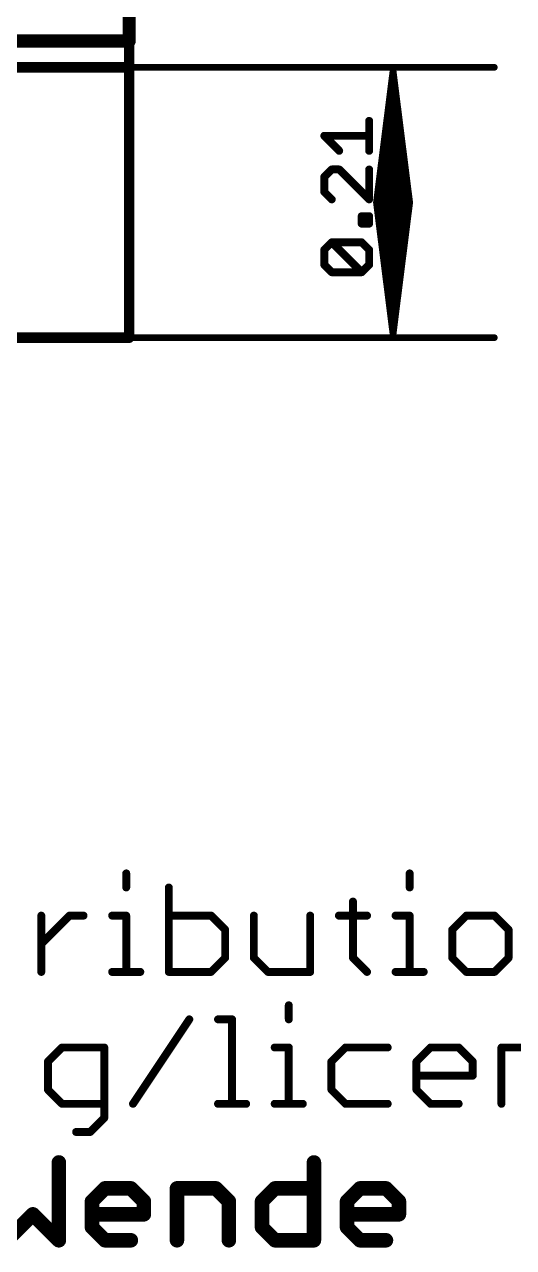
# Model space of a CAD drawing. Extents: x -44 to 63, y -18 to 50.
# Drawn here: x 15.76 to 25.18, y -17.53 to 6.03 of the extents above; entities that cross this region are included whole.
import ezdxf

# ---------------------------------------------------------------- set-up
doc = ezdxf.new("R2010")
doc.units = 0
for name, color, linetype in [('1', 12, 'CONTINUOUS'), ('16', 132, 'CONTINUOUS'), ('20', 53, 'CONTINUOUS'), ('47', 253, 'CONTINUOUS'), ('51', 53, 'CONTINUOUS')]:
    doc.layers.add(name, color=color, linetype=linetype)

msp = doc.modelspace()

# ---------------------------------------------------------------- linework, layer by layer
at = {"layer": '1', "const_width": 0.254}
for points in [[(17.78, 5.715), (17.78, 40.005)], [(0, 5.715), (17.78, 5.715)]]:
    msp.add_lwpolyline(points, dxfattribs=at)
at = {"layer": '1', "const_width": 0.127}
for points in [[(17.7165, 5.715, 1), (17.8435, 5.715)], [(17.78, 5.6515, 1), (17.78, 5.7785)]]:
    msp.add_lwpolyline(points, format="xyb", dxfattribs=at)
at = {"layer": '16', "const_width": 0.254}
for points in [[(17.78, 40.005), (17.78, 5.715)], [(17.78, 5.715), (0, 5.715)]]:
    msp.add_lwpolyline(points, dxfattribs=at)
at = {"layer": '16', "const_width": 0.127}
for points in [[(17.7165, 5.715, 1), (17.8435, 5.715)], [(17.78, 5.6515, 1), (17.78, 5.7785)]]:
    msp.add_lwpolyline(points, format="xyb", dxfattribs=at)
at = {"layer": '20', "const_width": 0.2032}
for points in [[(17.78, 5.715), (17.78, 40.005)], [(0, 5.715), (17.78, 5.715)], [(17.78, 5.207), (17.78, 5.715)], [(0, 5.207), (17.78, 5.207)], [(17.78, 0), (17.78, 5.207)], [(0, 0), (17.78, 0)]]:
    msp.add_lwpolyline(points, dxfattribs=at)
at = {"layer": '20', "const_width": 0.1016}
for points in [[(17.8308, 5.715, 1), (17.7292, 5.715)], [(17.7292, 5.715, 1), (17.8308, 5.715)], [(17.78, 5.6642, 1), (17.78, 5.7658)], [(17.8308, 5.207, 1), (17.7292, 5.207)], [(17.7292, 5.207, 1), (17.8308, 5.207)], [(17.78, 5.1562, 1), (17.78, 5.2578)], [(17.7292, 0, 1), (17.8308, 0)], [(17.78, -0.0508, 1), (17.78, 0.0508)]]:
    msp.add_lwpolyline(points, format="xyb", dxfattribs=at)
at = {"layer": '47'}
for points, const_width in [([(17.78, 5.207), (24.81, 5.207)], 0.13), ([(22.86, 5.142), (22.5408, 2.607)], 0.13), ([(22.86, 5.142), (22.6, 2.607)], 0.13), ([(22.86, 5.142), (22.73, 2.607)], 0.13), ([(22.86, 0.065), (22.86, 5.142)], 0.13), ([(23.1792, 2.607), (22.86, 5.142)], 0.13), ([(22.99, 2.607), (22.86, 5.142)], 0.13), ([(23.12, 2.607), (22.86, 5.142)], 0.13), ([(22.3998, 3.5993), (22.3998, 4.1755)], 0.1524), ([(21.8236, 3.5993), (21.5355, 3.8874)], 0.1524), ([(21.5355, 3.8874), (22.3998, 3.8874)], 0.1524), ([(21.6795, 3.24), (21.5355, 3.0959)], 0.1524), ([(21.8236, 3.24), (21.6795, 3.24)], 0.1524), ([(22.3998, 2.6638), (21.8236, 3.24)], 0.1524), ([(22.3998, 3.24), (22.3998, 2.6638)], 0.1524), ([(21.5355, 3.0959), (21.5355, 2.8078)], 0.1524), ([(21.5355, 2.8078), (21.6795, 2.6638)], 0.1524), ([(22.5408, 2.607), (23.1792, 2.607)], 0.13), ([(22.86, 0.065), (22.5408, 2.6)], 0.13), ([(22.5408, 2.6), (23.1792, 2.6)], 0.13), ([(22.86, 0.065), (22.6, 2.6)], 0.13), ([(22.86, 0.065), (22.73, 2.6)], 0.13), ([(23.1792, 2.6), (22.86, 0.065)], 0.13), ([(22.99, 2.6), (22.86, 0.065)], 0.13), ([(23.12, 2.6), (22.86, 0.065)], 0.13), ([(22.2557, 2.196), (22.2557, 2.3401)], 0.1524), ([(22.2557, 2.3401), (22.3998, 2.3401)], 0.1524), ([(22.3998, 2.3401), (22.3998, 2.196)], 0.1524), ([(22.3998, 2.196), (22.2557, 2.196)], 0.1524), ([(21.5355, 1.6927), (21.6795, 1.8367)], 0.1524), ([(21.6795, 1.8367), (22.2557, 1.8367)], 0.1524), ([(22.2557, 1.2605), (21.6795, 1.8367)], 0.1524), ([(22.2557, 1.8367), (22.3998, 1.6927)], 0.1524), ([(21.5355, 1.4045), (21.5355, 1.6927)], 0.1524), ([(22.3998, 1.6927), (22.3998, 1.4045)], 0.1524), ([(21.6795, 1.2605), (21.5355, 1.4045)], 0.1524), ([(22.3998, 1.4045), (22.2557, 1.2605)], 0.1524), ([(22.2557, 1.2605), (21.6795, 1.2605)], 0.1524), ([(17.78, 0), (24.81, 0)], 0.13)]:
    msp.add_lwpolyline(points, dxfattribs=dict(at, const_width=const_width))
for points, const_width in [([(17.78, 5.2395, 1), (17.78, 5.1745)], 0.065), ([(22.8925, 5.142, 1), (22.8275, 5.142)], 0.065), ([(22.8922, 5.1461, 1), (22.8278, 5.1379)], 0.065), ([(22.8925, 5.1403, 1), (22.8275, 5.1437)], 0.065), ([(22.8925, 5.1437, 1), (22.8275, 5.1403)], 0.065), ([(22.8923, 5.1453, 1), (22.8277, 5.1387)], 0.065), ([(22.8923, 5.1387, 1), (22.8277, 5.1453)], 0.065), ([(22.8922, 5.1379, 1), (22.8278, 5.1461)], 0.065), ([(24.81, 5.1745, 1), (24.81, 5.2395)], 0.065), ([(22.4379, 4.1755, 1), (22.3617, 4.1755)], 0.0762), ([(21.5624, 3.9143, 1), (21.5085, 3.8605)], 0.0762), ([(21.5355, 3.9255, 1), (21.5355, 3.8493)], 0.0762), ([(22.3998, 3.8493, 1), (22.3998, 3.9255)], 0.0762), ([(21.7966, 3.5723, 1), (21.8505, 3.6262)], 0.0762), ([(22.3617, 3.5993, 1), (22.4379, 3.5993)], 0.0762), ([(21.6795, 3.2781, 1), (21.6795, 3.2019)], 0.0762), ([(21.7065, 3.213, 1), (21.6526, 3.2669)], 0.0762), ([(21.8505, 3.2669, 1), (21.7966, 3.213)], 0.0762), ([(21.8236, 3.2019, 1), (21.8236, 3.2781)], 0.0762), ([(22.4379, 3.24, 1), (22.3617, 3.24)], 0.0762), ([(21.5085, 3.1229, 1), (21.5624, 3.069)], 0.0762), ([(21.5736, 3.0959, 1), (21.4974, 3.0959)], 0.0762), ([(21.5624, 2.8348, 1), (21.5085, 2.7809)], 0.0762), ([(21.4974, 2.8078, 1), (21.5736, 2.8078)], 0.0762), ([(21.6526, 2.6368, 1), (21.7065, 2.6907)], 0.0762), ([(22.3617, 2.6638, 1), (22.4379, 2.6638)], 0.0762), ([(22.3729, 2.6368, 1), (22.4267, 2.6907)], 0.0762), ([(22.573, 2.6041, 1), (22.5085, 2.5959)], 0.065), ([(22.5085, 2.6111, 1), (22.573, 2.6029)], 0.065), ([(22.5408, 2.6395, 1), (22.5408, 2.5745)], 0.065), ([(22.5408, 2.6325, 1), (22.5408, 2.5675)], 0.065), ([(22.6323, 2.6033, 1), (22.5677, 2.5967)], 0.065), ([(22.5677, 2.6103, 1), (22.6323, 2.6037)], 0.065), ([(22.7625, 2.6017, 1), (22.6975, 2.5983)], 0.065), ([(22.6975, 2.6087, 1), (22.7625, 2.6053)], 0.065), ([(23.0225, 2.5983, 1), (22.9575, 2.6017)], 0.065), ([(22.9575, 2.6053, 1), (23.0225, 2.6087)], 0.065), ([(23.1523, 2.5967, 1), (23.0877, 2.6033)], 0.065), ([(23.0877, 2.6037, 1), (23.1523, 2.6103)], 0.065), ([(23.2115, 2.5959, 1), (23.147, 2.6041)], 0.065), ([(23.147, 2.6029, 1), (23.2115, 2.6111)], 0.065), ([(23.1792, 2.5745, 1), (23.1792, 2.6395)], 0.065), ([(23.1792, 2.5675, 1), (23.1792, 2.6325)], 0.065), ([(22.2938, 2.3401, 1), (22.2176, 2.3401)], 0.0762), ([(22.2557, 2.3782, 1), (22.2557, 2.302)], 0.0762), ([(22.4379, 2.3401, 1), (22.3617, 2.3401)], 0.0762), ([(22.3998, 2.302, 1), (22.3998, 2.3782)], 0.0762), ([(22.2557, 2.2341, 1), (22.2557, 2.1579)], 0.0762), ([(22.2176, 2.196, 1), (22.2938, 2.196)], 0.0762), ([(22.3617, 2.196, 1), (22.4379, 2.196)], 0.0762), ([(22.3998, 2.1579, 1), (22.3998, 2.2341)], 0.0762), ([(21.7065, 1.8637, 1), (21.6526, 1.8098)], 0.0762), ([(21.6795, 1.8748, 1), (21.6795, 1.7986)], 0.0762), ([(21.7065, 1.8098, 1), (21.6526, 1.8637)], 0.0762), ([(22.2827, 1.8637, 1), (22.2288, 1.8098)], 0.0762), ([(22.2557, 1.7986, 1), (22.2557, 1.8748)], 0.0762), ([(21.5085, 1.7196, 1), (21.5624, 1.6657)], 0.0762), ([(21.5736, 1.6927, 1), (21.4974, 1.6927)], 0.0762), ([(22.4379, 1.6927, 1), (22.3617, 1.6927)], 0.0762), ([(22.3729, 1.6657, 1), (22.4267, 1.7196)], 0.0762), ([(21.5624, 1.4315, 1), (21.5085, 1.3776)], 0.0762), ([(21.4974, 1.4045, 1), (21.5736, 1.4045)], 0.0762), ([(22.3617, 1.4045, 1), (22.4379, 1.4045)], 0.0762), ([(22.4267, 1.3776, 1), (22.3729, 1.4315)], 0.0762), ([(21.6795, 1.2986, 1), (21.6795, 1.2224)], 0.0762), ([(21.6526, 1.2335, 1), (21.7065, 1.2874)], 0.0762), ([(22.2288, 1.2874, 1), (22.2827, 1.2335)], 0.0762), ([(22.2288, 1.2335, 1), (22.2827, 1.2874)], 0.0762), ([(22.2557, 1.2224, 1), (22.2557, 1.2986)], 0.0762), ([(17.78, 0.0325, 1), (17.78, -0.0325)], 0.065), ([(22.8278, 0.0691, 1), (22.8922, 0.0609)], 0.065), ([(22.8277, 0.0683, 1), (22.8923, 0.0617)], 0.065), ([(22.8275, 0.0633, 1), (22.8925, 0.0667)], 0.065), ([(22.8275, 0.0667, 1), (22.8925, 0.0633)], 0.065), ([(22.8275, 0.065, 1), (22.8925, 0.065)], 0.065), ([(22.8277, 0.0617, 1), (22.8923, 0.0683)], 0.065), ([(22.8278, 0.0609, 1), (22.8922, 0.0691)], 0.065), ([(24.81, -0.0325, 1), (24.81, 0.0325)], 0.065)]:
    msp.add_lwpolyline(points, format="xyb", dxfattribs=dict(at, const_width=const_width))
at = {"layer": '51'}
for points, const_width in [([(17.7225, -10.3192), (17.7225, -10.5904)], 0.1524), ([(23.1797, -10.3192), (23.1797, -10.5904)], 0.1524), ([(18.5428, -10.5904), (18.5428, -12.2174)], 0.1524), ([(22.0883, -10.8616), (22.0883, -11.9462)], 0.1524), ([(16.0871, -12.2174), (16.0871, -11.1327)], 0.1524), ([(16.0871, -11.6751), (16.6294, -11.1327)], 0.1524), ([(16.6294, -11.1327), (16.9006, -11.1327)], 0.1524), ([(17.4514, -11.1327), (17.7225, -11.1327)], 0.1524), ([(17.7225, -11.1327), (17.7225, -12.2174)], 0.1524), ([(19.3563, -11.1327), (18.5428, -11.1327)], 0.1524), ([(19.6275, -11.4039), (19.3563, -11.1327)], 0.1524), ([(20.18, -11.1327), (20.18, -11.9462)], 0.1524), ([(21.2646, -12.2174), (21.2646, -11.1327)], 0.1524), ([(21.8171, -11.1327), (22.3594, -11.1327)], 0.1524), ([(22.9085, -11.1327), (23.1797, -11.1327)], 0.1524), ([(23.1797, -11.1327), (23.1797, -12.2174)], 0.1524), ([(24.2711, -11.1327), (24, -11.4039)], 0.1524), ([(24.8135, -11.1327), (24.2711, -11.1327)], 0.1524), ([(25.0846, -11.4039), (24.8135, -11.1327)], 0.1524), ([(19.6275, -11.9462), (19.6275, -11.4039)], 0.1524), ([(24, -11.4039), (24, -11.9462)], 0.1524), ([(25.0846, -11.9462), (25.0846, -11.4039)], 0.1524), ([(19.3563, -12.2174), (19.6275, -11.9462)], 0.1524), ([(20.18, -11.9462), (20.4511, -12.2174)], 0.1524), ([(22.0883, -11.9462), (22.3594, -12.2174)], 0.1524), ([(24, -11.9462), (24.2711, -12.2174)], 0.1524), ([(24.8135, -12.2174), (25.0846, -11.9462)], 0.1524), ([(17.4514, -12.2174), (17.9937, -12.2174)], 0.1524), ([(18.5428, -12.2174), (19.3563, -12.2174)], 0.1524), ([(20.4511, -12.2174), (21.2646, -12.2174)], 0.1524), ([(22.9085, -12.2174), (23.4509, -12.2174)], 0.1524), ([(24.2711, -12.2174), (24.8135, -12.2174)], 0.1524), ([(20.8524, -12.8592), (20.8524, -13.1304)], 0.1524), ([(17.8526, -14.7574), (18.9373, -13.1304)], 0.1524), ([(19.4898, -13.1304), (19.7609, -13.1304)], 0.1524), ([(19.7609, -13.1304), (19.7609, -14.7574)], 0.1524), ([(16.4866, -13.6727), (16.2155, -13.9439)], 0.1524), ([(17.3001, -13.6727), (16.4866, -13.6727)], 0.1524), ([(17.3001, -15.0286), (17.3001, -13.6727)], 0.1524), ([(20.5812, -13.6727), (20.8524, -13.6727)], 0.1524), ([(20.8524, -13.6727), (20.8524, -14.7574)], 0.1524), ([(21.9438, -13.6727), (21.6727, -13.9439)], 0.1524), ([(22.7573, -13.6727), (21.9438, -13.6727)], 0.1524), ([(23.3098, -13.9439), (23.581, -13.6727)], 0.1524), ([(23.581, -13.6727), (24.1233, -13.6727)], 0.1524), ([(24.1233, -13.6727), (24.3945, -13.9439)], 0.1524), ([(24.947, -14.7574), (24.947, -13.6727)], 0.1524), ([(24.947, -13.6727), (25.7605, -13.6727)], 0.1524), ([(16.2155, -13.9439), (16.2155, -14.4862)], 0.1524), ([(21.6727, -13.9439), (21.6727, -14.4862)], 0.1524), ([(23.3098, -14.4862), (23.3098, -13.9439)], 0.1524), ([(24.3945, -13.9439), (24.3945, -14.2151)], 0.1524), ([(24.3945, -14.2151), (23.3098, -14.2151)], 0.1524), ([(16.2155, -14.4862), (16.4866, -14.7574)], 0.1524), ([(21.6727, -14.4862), (21.9438, -14.7574)], 0.1524), ([(23.581, -14.7574), (23.3098, -14.4862)], 0.1524), ([(16.4866, -14.7574), (17.3001, -14.7574)], 0.1524), ([(19.4898, -14.7574), (20.0321, -14.7574)], 0.1524), ([(20.5812, -14.7574), (21.1235, -14.7574)], 0.1524), ([(21.9438, -14.7574), (22.7573, -14.7574)], 0.1524), ([(24.1233, -14.7574), (23.581, -14.7574)], 0.1524), ([(17.029, -15.2997), (17.3001, -15.0286)], 0.1524), ([(16.7578, -15.2997), (17.029, -15.2997)], 0.1524), ([(16.4251, -17.3863), (16.4251, -15.8864)], 0.2794), ([(21.3366, -15.8864), (21.3366, -17.3863)], 0.2794), ([(17.0623, -16.6364), (17.3123, -16.3864)], 0.2794), ([(17.3123, -16.3864), (17.8123, -16.3864)], 0.2794), ([(17.8123, -16.3864), (18.0622, -16.6364)], 0.2794), ([(18.6995, -17.3863), (18.6995, -16.3864)], 0.2794), ([(18.6995, -16.3864), (19.4494, -16.3864)], 0.2794), ([(19.4494, -16.3864), (19.6994, -16.6364)], 0.2794), ([(20.3366, -16.6364), (20.5866, -16.3864)], 0.2794), ([(20.5866, -16.3864), (21.3366, -16.3864)], 0.2794), ([(21.9738, -16.6364), (22.2238, -16.3864)], 0.2794), ([(22.2238, -16.3864), (22.7237, -16.3864)], 0.2794), ([(22.7237, -16.3864), (22.9737, -16.6364)], 0.2794), ([(17.0623, -17.1363), (17.0623, -16.6364)], 0.2794), ([(18.0622, -16.6364), (18.0622, -16.8863)], 0.2794), ([(19.6994, -16.6364), (19.6994, -17.3863)], 0.2794), ([(20.3366, -17.1363), (20.3366, -16.6364)], 0.2794), ([(21.9738, -17.1363), (21.9738, -16.6364)], 0.2794), ([(22.9737, -16.6364), (22.9737, -16.8863)], 0.2794), ([(15.4252, -17.3863), (15.9251, -16.8863)], 0.2794), ([(15.9251, -16.8863), (16.4251, -17.3863)], 0.2794), ([(18.0622, -16.8863), (17.0623, -16.8863)], 0.2794), ([(22.9737, -16.8863), (21.9738, -16.8863)], 0.2794), ([(17.3123, -17.3863), (17.0623, -17.1363)], 0.2794), ([(20.5866, -17.3863), (20.3366, -17.1363)], 0.2794), ([(22.2238, -17.3863), (21.9738, -17.1363)], 0.2794), ([(17.8123, -17.3863), (17.3123, -17.3863)], 0.2794), ([(21.3366, -17.3863), (20.5866, -17.3863)], 0.2794), ([(22.7237, -17.3863), (22.2238, -17.3863)], 0.2794)]:
    msp.add_lwpolyline(points, dxfattribs=dict(at, const_width=const_width))
for points, const_width in [([(17.7606, -10.3192, 1), (17.6844, -10.3192)], 0.0762), ([(23.2178, -10.3192, 1), (23.1416, -10.3192)], 0.0762), ([(17.6844, -10.5904, 1), (17.7606, -10.5904)], 0.0762), ([(18.5809, -10.5904, 1), (18.5047, -10.5904)], 0.0762), ([(23.1416, -10.5904, 1), (23.2178, -10.5904)], 0.0762), ([(22.1264, -10.8616, 1), (22.0502, -10.8616)], 0.0762), ([(16.1252, -11.1327, 1), (16.049, -11.1327)], 0.0762), ([(16.6294, -11.0946, 1), (16.6294, -11.1708)], 0.0762), ([(16.6563, -11.1597, 1), (16.6024, -11.1058)], 0.0762), ([(16.9006, -11.1708, 1), (16.9006, -11.0946)], 0.0762), ([(17.4514, -11.0946, 1), (17.4514, -11.1708)], 0.0762), ([(17.7606, -11.1327, 1), (17.6844, -11.1327)], 0.0762), ([(17.7225, -11.1708, 1), (17.7225, -11.0946)], 0.0762), ([(18.5428, -11.0946, 1), (18.5428, -11.1708)], 0.0762), ([(19.3832, -11.1058, 1), (19.3293, -11.1597)], 0.0762), ([(19.3563, -11.1708, 1), (19.3563, -11.0946)], 0.0762), ([(20.2181, -11.1327, 1), (20.1419, -11.1327)], 0.0762), ([(21.3027, -11.1327, 1), (21.2265, -11.1327)], 0.0762), ([(21.8171, -11.0946, 1), (21.8171, -11.1708)], 0.0762), ([(22.3594, -11.1708, 1), (22.3594, -11.0946)], 0.0762), ([(22.9085, -11.0946, 1), (22.9085, -11.1708)], 0.0762), ([(23.2178, -11.1327, 1), (23.1416, -11.1327)], 0.0762), ([(23.1797, -11.1708, 1), (23.1797, -11.0946)], 0.0762), ([(24.2711, -11.0946, 1), (24.2711, -11.1708)], 0.0762), ([(24.2981, -11.1597, 1), (24.2442, -11.1058)], 0.0762), ([(24.8404, -11.1058, 1), (24.7865, -11.1597)], 0.0762), ([(24.8135, -11.1708, 1), (24.8135, -11.0946)], 0.0762), ([(19.6656, -11.4039, 1), (19.5894, -11.4039)], 0.0762), ([(19.6005, -11.4308, 1), (19.6544, -11.377)], 0.0762), ([(24.0381, -11.4039, 1), (23.9619, -11.4039)], 0.0762), ([(23.973, -11.377, 1), (24.0269, -11.4308)], 0.0762), ([(25.1227, -11.4039, 1), (25.0465, -11.4039)], 0.0762), ([(25.0577, -11.4308, 1), (25.1116, -11.377)], 0.0762), ([(16.0601, -11.6481, 1), (16.114, -11.702)], 0.0762), ([(19.5894, -11.9462, 1), (19.6656, -11.9462)], 0.0762), ([(19.6544, -11.9732, 1), (19.6005, -11.9193)], 0.0762), ([(20.2069, -11.9193, 1), (20.153, -11.9732)], 0.0762), ([(20.1419, -11.9462, 1), (20.2181, -11.9462)], 0.0762), ([(22.1152, -11.9193, 1), (22.0613, -11.9732)], 0.0762), ([(22.0502, -11.9462, 1), (22.1264, -11.9462)], 0.0762), ([(24.0269, -11.9193, 1), (23.973, -11.9732)], 0.0762), ([(23.9619, -11.9462, 1), (24.0381, -11.9462)], 0.0762), ([(25.0465, -11.9462, 1), (25.1227, -11.9462)], 0.0762), ([(25.1116, -11.9732, 1), (25.0577, -11.9193)], 0.0762), ([(16.049, -12.2174, 1), (16.1252, -12.2174)], 0.0762), ([(17.4514, -12.1793, 1), (17.4514, -12.2555)], 0.0762), ([(17.6844, -12.2174, 1), (17.7606, -12.2174)], 0.0762), ([(17.9937, -12.2555, 1), (17.9937, -12.1793)], 0.0762), ([(18.5428, -12.1793, 1), (18.5428, -12.2555)], 0.0762), ([(18.5047, -12.2174, 1), (18.5809, -12.2174)], 0.0762), ([(19.3294, -12.1905, 1), (19.3832, -12.2443)], 0.0762), ([(19.3563, -12.2555, 1), (19.3563, -12.1793)], 0.0762), ([(20.4511, -12.1793, 1), (20.4511, -12.2555)], 0.0762), ([(20.4242, -12.2443, 1), (20.4781, -12.1905)], 0.0762), ([(21.2265, -12.2174, 1), (21.3027, -12.2174)], 0.0762), ([(21.2646, -12.2555, 1), (21.2646, -12.1793)], 0.0762), ([(22.3325, -12.2443, 1), (22.3864, -12.1905)], 0.0762), ([(22.9085, -12.1793, 1), (22.9085, -12.2555)], 0.0762), ([(23.1416, -12.2174, 1), (23.2178, -12.2174)], 0.0762), ([(23.4509, -12.2555, 1), (23.4509, -12.1793)], 0.0762), ([(24.2711, -12.1793, 1), (24.2711, -12.2555)], 0.0762), ([(24.2442, -12.2443, 1), (24.2981, -12.1905)], 0.0762), ([(24.7865, -12.1905, 1), (24.8404, -12.2443)], 0.0762), ([(24.8135, -12.2555, 1), (24.8135, -12.1793)], 0.0762), ([(20.8905, -12.8592, 1), (20.8143, -12.8592)], 0.0762), ([(18.969, -13.1515, 1), (18.9056, -13.1093)], 0.0762), ([(19.4898, -13.0923, 1), (19.4898, -13.1685)], 0.0762), ([(19.799, -13.1304, 1), (19.7228, -13.1304)], 0.0762), ([(19.7609, -13.1685, 1), (19.7609, -13.0923)], 0.0762), ([(20.8143, -13.1304, 1), (20.8905, -13.1304)], 0.0762), ([(16.4866, -13.6346, 1), (16.4866, -13.7108)], 0.0762), ([(16.5136, -13.6997, 1), (16.4597, -13.6458)], 0.0762), ([(17.3382, -13.6727, 1), (17.262, -13.6727)], 0.0762), ([(17.3001, -13.7108, 1), (17.3001, -13.6346)], 0.0762), ([(20.5812, -13.6346, 1), (20.5812, -13.7108)], 0.0762), ([(20.8905, -13.6727, 1), (20.8143, -13.6727)], 0.0762), ([(20.8524, -13.7108, 1), (20.8524, -13.6346)], 0.0762), ([(21.9438, -13.6346, 1), (21.9438, -13.7108)], 0.0762), ([(21.9708, -13.6997, 1), (21.9169, -13.6458)], 0.0762), ([(22.7573, -13.7108, 1), (22.7573, -13.6346)], 0.0762), ([(23.581, -13.6346, 1), (23.581, -13.7108)], 0.0762), ([(23.6079, -13.6997, 1), (23.554, -13.6458)], 0.0762), ([(24.1502, -13.6458, 1), (24.0964, -13.6997)], 0.0762), ([(24.1233, -13.7108, 1), (24.1233, -13.6346)], 0.0762), ([(24.9851, -13.6727, 1), (24.9089, -13.6727)], 0.0762), ([(24.947, -13.6346, 1), (24.947, -13.7108)], 0.0762), ([(16.2536, -13.9439, 1), (16.1774, -13.9439)], 0.0762), ([(16.1885, -13.917, 1), (16.2424, -13.9708)], 0.0762), ([(21.7108, -13.9439, 1), (21.6346, -13.9439)], 0.0762), ([(21.6457, -13.917, 1), (21.6996, -13.9708)], 0.0762), ([(23.3479, -13.9439, 1), (23.2717, -13.9439)], 0.0762), ([(23.2829, -13.917, 1), (23.3368, -13.9708)], 0.0762), ([(24.4326, -13.9439, 1), (24.3564, -13.9439)], 0.0762), ([(24.3675, -13.9708, 1), (24.4214, -13.917)], 0.0762), ([(23.3098, -14.177, 1), (23.3098, -14.2532)], 0.0762), ([(24.3564, -14.2151, 1), (24.4326, -14.2151)], 0.0762), ([(24.3945, -14.2532, 1), (24.3945, -14.177)], 0.0762), ([(16.2424, -14.4593, 1), (16.1885, -14.5132)], 0.0762), ([(16.1774, -14.4862, 1), (16.2536, -14.4862)], 0.0762), ([(21.6996, -14.4593, 1), (21.6457, -14.5132)], 0.0762), ([(21.6346, -14.4862, 1), (21.7108, -14.4862)], 0.0762), ([(23.3368, -14.4593, 1), (23.2829, -14.5132)], 0.0762), ([(23.2717, -14.4862, 1), (23.3479, -14.4862)], 0.0762), ([(16.4866, -14.7193, 1), (16.4866, -14.7955)], 0.0762), ([(16.4597, -14.7843, 1), (16.5136, -14.7305)], 0.0762), ([(17.3001, -14.7955, 1), (17.3001, -14.7193)], 0.0762), ([(17.8209, -14.7363, 1), (17.8843, -14.7785)], 0.0762), ([(19.4898, -14.7193, 1), (19.4898, -14.7955)], 0.0762), ([(19.7228, -14.7574, 1), (19.799, -14.7574)], 0.0762), ([(20.0321, -14.7955, 1), (20.0321, -14.7193)], 0.0762), ([(20.5812, -14.7193, 1), (20.5812, -14.7955)], 0.0762), ([(20.8143, -14.7574, 1), (20.8905, -14.7574)], 0.0762), ([(21.1235, -14.7955, 1), (21.1235, -14.7193)], 0.0762), ([(21.9438, -14.7193, 1), (21.9438, -14.7955)], 0.0762), ([(21.9169, -14.7843, 1), (21.9708, -14.7305)], 0.0762), ([(22.7573, -14.7955, 1), (22.7573, -14.7193)], 0.0762), ([(23.581, -14.7193, 1), (23.581, -14.7955)], 0.0762), ([(23.554, -14.7843, 1), (23.6079, -14.7305)], 0.0762), ([(24.1233, -14.7955, 1), (24.1233, -14.7193)], 0.0762), ([(24.9089, -14.7574, 1), (24.9851, -14.7574)], 0.0762), ([(17.262, -15.0286, 1), (17.3382, -15.0286)], 0.0762), ([(17.3271, -15.0555, 1), (17.2732, -15.0016)], 0.0762), ([(16.7578, -15.2616, 1), (16.7578, -15.3378)], 0.0762), ([(17.002, -15.2728, 1), (17.0559, -15.3267)], 0.0762), ([(17.029, -15.3378, 1), (17.029, -15.2616)], 0.0762), ([(16.4949, -15.8864, 1), (16.3552, -15.8864)], 0.1397), ([(21.4064, -15.8864, 1), (21.2667, -15.8864)], 0.1397), ([(17.3123, -16.3165, 1), (17.3123, -16.4562)], 0.1397), ([(17.3617, -16.4358, 1), (17.2629, -16.337)], 0.1397), ([(17.8617, -16.337, 1), (17.7629, -16.4358)], 0.1397), ([(17.8123, -16.4562, 1), (17.8123, -16.3165)], 0.1397), ([(18.7693, -16.3864, 1), (18.6296, -16.3864)], 0.1397), ([(18.6995, -16.3165, 1), (18.6995, -16.4562)], 0.1397), ([(19.4988, -16.337, 1), (19.4, -16.4358)], 0.1397), ([(19.4494, -16.4562, 1), (19.4494, -16.3165)], 0.1397), ([(20.5866, -16.3165, 1), (20.5866, -16.4562)], 0.1397), ([(20.636, -16.4358, 1), (20.5372, -16.337)], 0.1397), ([(21.3366, -16.4562, 1), (21.3366, -16.3165)], 0.1397), ([(22.2238, -16.3165, 1), (22.2238, -16.4562)], 0.1397), ([(22.2732, -16.4358, 1), (22.1744, -16.337)], 0.1397), ([(22.7731, -16.337, 1), (22.6743, -16.4358)], 0.1397), ([(22.7237, -16.4562, 1), (22.7237, -16.3165)], 0.1397), ([(17.0129, -16.587, 1), (17.1117, -16.6858)], 0.1397), ([(17.1322, -16.6364, 1), (16.9925, -16.6364)], 0.1397), ([(18.1321, -16.6364, 1), (17.9924, -16.6364)], 0.1397), ([(18.0128, -16.6858, 1), (18.1116, -16.587)], 0.1397), ([(19.7692, -16.6364, 1), (19.6295, -16.6364)], 0.1397), ([(19.65, -16.6858, 1), (19.7488, -16.587)], 0.1397), ([(20.4065, -16.6364, 1), (20.2668, -16.6364)], 0.1397), ([(20.2872, -16.587, 1), (20.386, -16.6858)], 0.1397), ([(22.0436, -16.6364, 1), (21.9039, -16.6364)], 0.1397), ([(21.9244, -16.587, 1), (22.0232, -16.6858)], 0.1397), ([(23.0436, -16.6364, 1), (22.9039, -16.6364)], 0.1397), ([(22.9243, -16.6858, 1), (23.0231, -16.587)], 0.1397), ([(15.9745, -16.8369, 1), (15.8757, -16.9357)], 0.1397), ([(15.9745, -16.9357, 1), (15.8757, -16.8369)], 0.1397), ([(17.0623, -16.8165, 1), (17.0623, -16.9562)], 0.1397), ([(17.9924, -16.8863, 1), (18.1321, -16.8863)], 0.1397), ([(18.0622, -16.9562, 1), (18.0622, -16.8165)], 0.1397), ([(21.9738, -16.8165, 1), (21.9738, -16.9562)], 0.1397), ([(22.9039, -16.8863, 1), (23.0436, -16.8863)], 0.1397), ([(22.9737, -16.9562, 1), (22.9737, -16.8165)], 0.1397), ([(17.1117, -17.0869, 1), (17.0129, -17.1857)], 0.1397), ([(16.9925, -17.1363, 1), (17.1322, -17.1363)], 0.1397), ([(20.386, -17.0869, 1), (20.2872, -17.1857)], 0.1397), ([(20.2668, -17.1363, 1), (20.4065, -17.1363)], 0.1397), ([(22.0232, -17.0869, 1), (21.9244, -17.1857)], 0.1397), ([(21.9039, -17.1363, 1), (22.0436, -17.1363)], 0.1397), ([(16.3552, -17.3863, 1), (16.4949, -17.3863)], 0.1397), ([(16.3757, -17.4357, 1), (16.4745, -17.3369)], 0.1397), ([(17.3123, -17.3165, 1), (17.3123, -17.4562)], 0.1397), ([(17.2629, -17.4357, 1), (17.3617, -17.3369)], 0.1397), ([(17.8123, -17.4562, 1), (17.8123, -17.3165)], 0.1397), ([(18.6296, -17.3863, 1), (18.7693, -17.3863)], 0.1397), ([(19.6295, -17.3863, 1), (19.7692, -17.3863)], 0.1397), ([(20.5866, -17.3165, 1), (20.5866, -17.4562)], 0.1397), ([(20.5372, -17.4357, 1), (20.636, -17.3369)], 0.1397), ([(21.2667, -17.3863, 1), (21.4064, -17.3863)], 0.1397), ([(21.3366, -17.4562, 1), (21.3366, -17.3165)], 0.1397), ([(22.2238, -17.3165, 1), (22.2238, -17.4562)], 0.1397), ([(22.1744, -17.4357, 1), (22.2732, -17.3369)], 0.1397), ([(22.7237, -17.4562, 1), (22.7237, -17.3165)], 0.1397)]:
    msp.add_lwpolyline(points, format="xyb", dxfattribs=dict(at, const_width=const_width))

doc.saveas('drawing.dxf')
